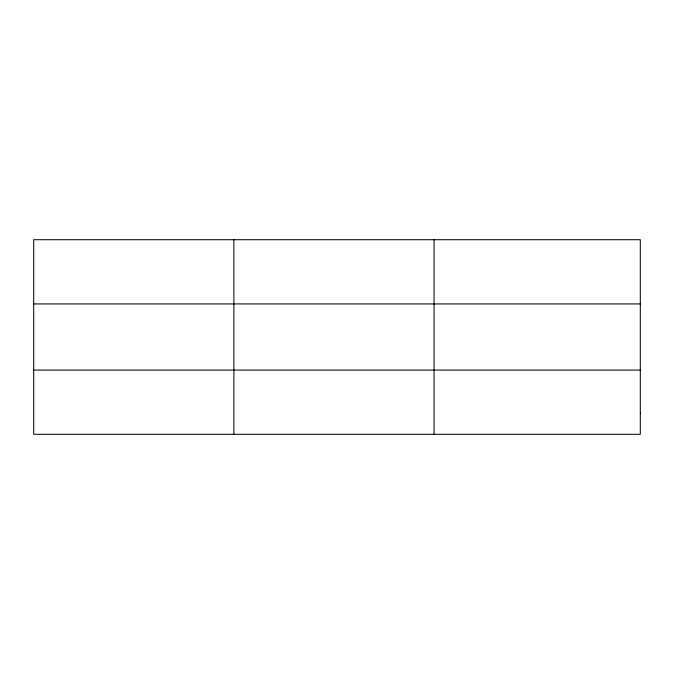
<?xml version="1.0" encoding="UTF-8"?>
<svg xmlns="http://www.w3.org/2000/svg" width="674" height="674" viewBox="0 0 674 674"><rect width="100%" height="100%" fill="white"/><g stroke="black" fill="none" stroke-linecap="round" stroke-linejoin="round"><path stroke-width="1.01" d="M233.878 239.708L233.878 434.292M434.056 239.708L434.056 434.292M33.7 303.923L640.3 303.923M33.7 370.077L640.3 370.077M640.3 412.892L640.3 434.292L33.7 434.292L33.7 239.708L640.3 239.708L640.3 412.892"/></g></svg>
